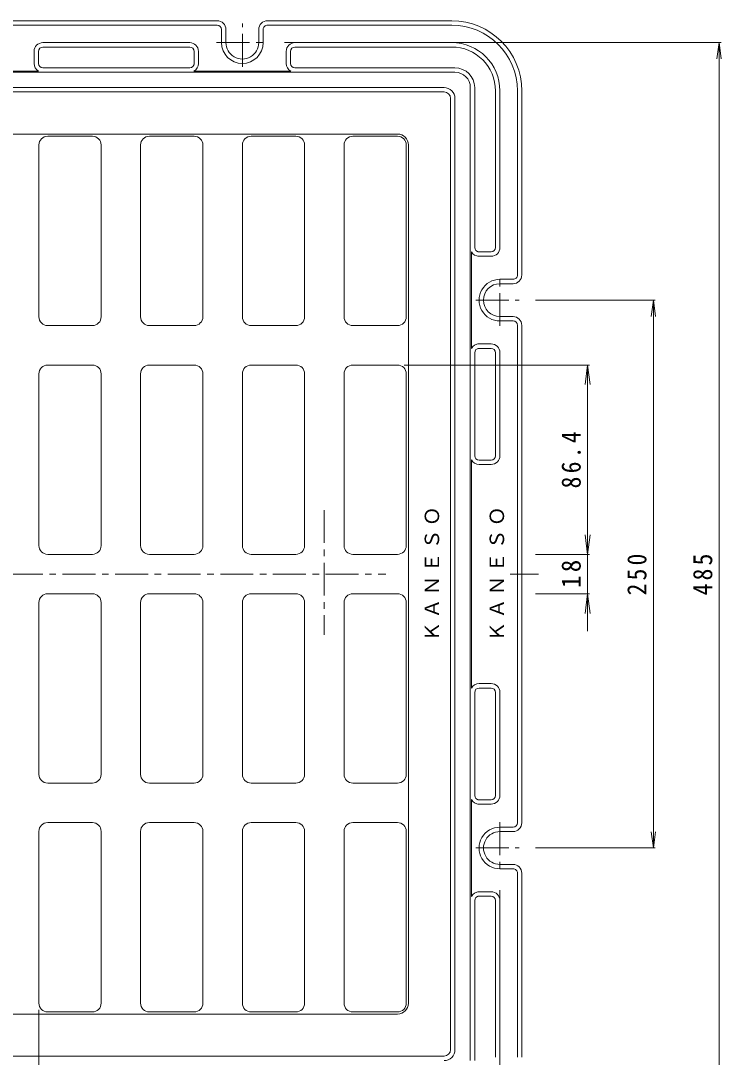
# Model space of a CAD drawing. Units: millimetres, scale not verified. Extents: x -535 to 527, y -404 to 403.
# Drawn here: x -245.8 to 73.8, y -117.8 to 355.2 of the extents above; entities that cross this region are included whole.
import ezdxf

# ---------------------------------------------------------------- set-up
doc = ezdxf.new("R2010")
doc.units = ezdxf.units.MM
doc.header["$LTSCALE"] = 3
doc.linetypes.add('CHAIN1', pattern=[8, 5, -1, 1, -1])
for name, color, linetype, lineweight in [('0-0', 3, 'Continuous', 18), ('0-1', 2, 'Continuous', 18), ('0-2', 6, 'Continuous', 9), ('0-4', 7, 'Continuous', 18)]:
    doc.layers.add(name, color=color, linetype=linetype, lineweight=lineweight)
doc.styles.add('ＭＳ ゴシック', font='')
doc.styles.get('ＭＳ ゴシック').set_extended_font_data('MS Gothic')

msp = doc.modelspace()

# ---------------------------------------------------------------- linework, layer by layer
at = {"layer": '0-0'}
for p, q in [((-52.663, 322.689), (-486.663, 322.689)), ((-49.663, 319.689), (-49.663, -114.311)), ((-73.863, 303.489), (-465.463, 303.489)), ((-237.463, 220.089), (-237.463, 298.489)), ((-213.063, 302.489), (-233.463, 302.489)), ((-209.063, 220.089), (-209.063, 298.489)), ((-191.063, 220.089), (-191.063, 298.489)), ((-166.663, 302.489), (-187.063, 302.489)), ((-162.663, 220.089), (-162.663, 298.489)), ((-144.663, 220.089), (-144.663, 298.489)), ((-120.263, 302.489), (-140.663, 302.489)), ((-116.263, 220.089), (-116.263, 298.489)), ((-98.263, 220.089), (-98.263, 298.489)), ((-73.863, 302.489), (-94.263, 302.489)), ((-69.863, 220.089), (-69.863, 298.489)), ((-68.863, 298.489), (-68.863, -93.111)), ((-213.063, 216.089), (-233.463, 216.089)), ((-166.663, 216.089), (-187.063, 216.089)), ((-120.263, 216.089), (-140.663, 216.089)), ((-73.863, 216.089), (-94.263, 216.089)), ((-237.463, 115.689), (-237.463, 194.089)), ((-213.063, 198.089), (-233.463, 198.089)), ((-209.063, 115.689), (-209.063, 194.089)), ((-191.063, 115.689), (-191.063, 194.089)), ((-166.663, 198.089), (-187.063, 198.089)), ((-162.663, 115.689), (-162.663, 194.089)), ((-144.663, 115.689), (-144.663, 194.089)), ((-120.263, 198.089), (-140.663, 198.089)), ((-116.263, 115.689), (-116.263, 194.089)), ((-98.263, 115.689), (-98.263, 194.089)), ((-73.863, 198.089), (-94.263, 198.089)), ((-69.863, 115.689), (-69.863, 194.089)), ((-213.063, 111.689), (-233.463, 111.689)), ((-166.663, 111.689), (-187.063, 111.689)), ((-120.263, 111.689), (-140.663, 111.689)), ((-73.863, 111.689), (-94.263, 111.689)), ((-213.063, 93.689), (-233.463, 93.689)), ((-166.663, 93.689), (-187.063, 93.689)), ((-120.263, 93.689), (-140.663, 93.689)), ((-73.863, 93.689), (-94.263, 93.689)), ((-237.463, 89.689), (-237.463, 11.289)), ((-209.063, 89.689), (-209.063, 11.289)), ((-191.063, 89.689), (-191.063, 11.289)), ((-162.663, 89.689), (-162.663, 11.289)), ((-144.663, 89.689), (-144.663, 11.289)), ((-116.263, 89.689), (-116.263, 11.289)), ((-98.263, 89.689), (-98.263, 11.289)), ((-69.863, 89.689), (-69.863, 11.289)), ((-213.063, 7.289), (-233.463, 7.289)), ((-166.663, 7.289), (-187.063, 7.289)), ((-120.263, 7.289), (-140.663, 7.289)), ((-73.863, 7.289), (-94.263, 7.289)), ((-213.063, -10.711), (-233.463, -10.711)), ((-166.663, -10.711), (-187.063, -10.711)), ((-120.263, -10.711), (-140.663, -10.711)), ((-73.863, -10.711), (-94.263, -10.711)), ((-237.463, -14.711), (-237.463, -93.111)), ((-209.063, -14.711), (-209.063, -93.111)), ((-191.063, -14.711), (-191.063, -93.111)), ((-162.663, -14.711), (-162.663, -93.111)), ((-144.663, -14.711), (-144.663, -93.111)), ((-116.263, -14.711), (-116.263, -93.111)), ((-98.263, -14.711), (-98.263, -93.111)), ((-69.863, -14.711), (-69.863, -93.111)), ((-73.863, -98.111), (-465.463, -98.111)), ((-213.063, -97.111), (-233.463, -97.111)), ((-166.663, -97.111), (-187.063, -97.111)), ((-120.263, -97.111), (-140.663, -97.111)), ((-73.863, -97.111), (-94.263, -97.111)), ((-52.663, -117.311), (-486.663, -117.311))]:
    msp.add_line(p, q, dxfattribs=at)
at = {"layer": '0-0', "linetype": 'CHAIN1'}
for p, q in [((-466.677, 102.689), (-79.254, 102.689)), ((-22.509, 102.689), (-9.551, 102.689))]:
    msp.add_line(p, q, dxfattribs=at)
at = {"layer": '0-0'}
for centre, radius, start, end in [((-52.663, 319.689), 3, 0, 90), ((-73.863, 298.489), 5, 0, 90), ((-233.463, 298.489), 4, 90, 180), ((-213.063, 298.489), 4, 0, 90), ((-187.063, 298.489), 4, 90, 180), ((-166.663, 298.489), 4, 0, 90), ((-140.663, 298.489), 4, 90, 180), ((-120.263, 298.489), 4, 0, 90), ((-94.263, 298.489), 4, 90, 180), ((-73.863, 298.489), 4, 0, 90), ((-233.463, 220.089), 4, 180, 270), ((-213.063, 220.089), 4, 270, 0), ((-187.063, 220.089), 4, 180, 270), ((-166.663, 220.089), 4, 270, 0), ((-140.663, 220.089), 4, 180, 270), ((-120.263, 220.089), 4, 270, 0), ((-94.263, 220.089), 4, 180, 270), ((-73.863, 220.089), 4, 270, 0), ((-233.463, 194.089), 4, 90, 180), ((-213.063, 194.089), 4, 0, 90), ((-187.063, 194.089), 4, 90, 180), ((-166.663, 194.089), 4, 0, 90), ((-140.663, 194.089), 4, 90, 180), ((-120.263, 194.089), 4, 0, 90), ((-94.263, 194.089), 4, 90, 180), ((-73.863, 194.089), 4, 0, 90), ((-233.463, 115.689), 4, 180, 270), ((-213.063, 115.689), 4, 270, 0), ((-187.063, 115.689), 4, 180, 270), ((-166.663, 115.689), 4, 270, 0), ((-140.663, 115.689), 4, 180, 270), ((-120.263, 115.689), 4, 270, 0), ((-94.263, 115.689), 4, 180, 270), ((-73.863, 115.689), 4, 270, 0), ((-233.463, 89.689), 4, 90, 180), ((-213.063, 89.689), 4, 0, 90), ((-187.063, 89.689), 4, 90, 180), ((-166.663, 89.689), 4, 0, 90), ((-140.663, 89.689), 4, 90, 180), ((-120.263, 89.689), 4, 0, 90), ((-94.263, 89.689), 4, 90, 180), ((-73.863, 89.689), 4, 0, 90), ((-233.463, 11.289), 4, 180, 270), ((-213.063, 11.289), 4, 270, 0), ((-187.063, 11.289), 4, 180, 270), ((-166.663, 11.289), 4, 270, 0), ((-140.663, 11.289), 4, 180, 270), ((-120.263, 11.289), 4, 270, 0), ((-94.263, 11.289), 4, 180, 270), ((-73.863, 11.289), 4, 270, 0), ((-233.463, -14.711), 4, 90, 180), ((-213.063, -14.711), 4, 0, 90), ((-187.063, -14.711), 4, 90, 180), ((-166.663, -14.711), 4, 0, 90), ((-140.663, -14.711), 4, 90, 180), ((-120.263, -14.711), 4, 0, 90), ((-94.263, -14.711), 4, 90, 180), ((-73.863, -14.711), 4, 0, 90), ((-233.463, -93.111), 4, 180, 270), ((-213.063, -93.111), 4, 270, 0), ((-187.063, -93.111), 4, 180, 270), ((-166.663, -93.111), 4, 270, 0), ((-140.663, -93.111), 4, 180, 270), ((-120.263, -93.111), 4, 270, 0), ((-94.263, -93.111), 4, 180, 270), ((-73.863, -93.111), 4, 270, 0), ((-73.863, -93.111), 5, 270, 0), ((-52.663, -114.311), 3, 270, 0)]:
    msp.add_arc(centre, radius, start, end, dxfattribs=at)
at = {"layer": '0-1'}
for p, q in [((-156.163, 355.189), (-383.163, 355.189)), ((-133.163, 355.189), (-49.163, 355.189)), ((-156.163, 353.189), (-383.163, 353.189)), ((-154.163, 351.189), (-154.163, 345.189)), ((-152.163, 345.189), (-152.163, 351.189)), ((-137.163, 345.189), (-137.163, 351.189)), ((-135.163, 351.189), (-135.163, 345.189)), ((-133.163, 353.189), (-49.163, 353.189)), ((-239.663, 335.689), (-239.663, 341.189)), ((-237.663, 335.689), (-237.663, 341.189)), ((-168.663, 345.189), (-235.663, 345.189)), ((-235.663, 343.189), (-168.663, 343.189)), ((-166.663, 335.189), (-166.663, 341.189)), ((-164.663, 341.189), (-164.663, 335.189)), ((-124.663, 341.189), (-124.663, 335.689)), ((-122.663, 335.689), (-122.663, 341.189)), ((-120.663, 345.189), (-49.163, 345.189)), ((-49.163, 343.189), (-120.663, 343.189)), ((-491.663, 331.689), (-47.663, 331.689)), ((-301.727, 332.189), (-237.599, 332.189)), ((-168.663, 333.689), (-235.663, 333.689)), ((-122.599, 332.189), (-166.726, 332.189)), ((-120.663, 333.689), (-47.663, 333.689)), ((-52.663, 324.689), (-486.663, 324.689)), ((-40.663, 324.689), (-40.662, 102.689)), ((-38.663, 251.689), (-38.663, 324.689)), ((-29.163, 323.189), (-29.163, 251.689)), ((-27.163, 251.689), (-27.163, 323.189)), ((-19.163, 239.189), (-19.163, 323.189)), ((-17.163, 239.189), (-17.163, 323.189)), ((-47.663, -114.311), (-47.663, 319.689)), ((-40.163, 249.753), (-40.163, 205.626)), ((-37.163, 249.689), (-31.163, 249.689)), ((-31.163, 247.689), (-37.163, 247.689)), ((-21.163, 237.189), (-27.163, 237.189)), ((-27.163, 235.189), (-21.163, 235.189)), ((-27.163, 220.189), (-21.163, 220.189)), ((-21.163, 218.189), (-27.163, 218.189)), ((-19.162, 102.689), (-19.163, 216.189)), ((-17.162, 102.689), (-17.163, 216.189)), ((-38.663, 203.689), (-38.663, 156.689)), ((-31.163, 207.689), (-37.163, 207.689)), ((-37.163, 205.689), (-31.163, 205.689)), ((-29.163, 203.689), (-29.163, 156.689)), ((-27.163, 156.689), (-27.163, 203.689)), ((-40.163, 50.625), (-40.163, 154.753)), ((-36.663, 154.689), (-31.162, 154.689)), ((-36.663, 152.689), (-31.162, 152.689)), ((-40.663, -119.311), (-40.662, 102.689)), ((-19.162, 102.689), (-19.163, -10.811)), ((-17.162, 102.689), (-17.163, -10.811)), ((-36.663, 52.689), (-31.162, 52.689)), ((-38.663, 1.689), (-38.663, 48.689)), ((-36.663, 50.689), (-31.162, 50.689)), ((-29.163, 1.689), (-29.163, 48.689)), ((-27.163, 48.689), (-27.163, 1.689)), ((-40.163, -44.374), (-40.163, -0.247)), ((-37.163, -0.311), (-31.163, -0.311)), ((-31.163, -2.311), (-37.163, -2.311)), ((-21.163, -12.811), (-27.163, -12.811)), ((-27.163, -14.811), (-21.163, -14.811)), ((-27.163, -29.811), (-21.163, -29.811)), ((-21.163, -31.811), (-27.163, -31.811)), ((-19.163, -33.811), (-19.163, -117.811)), ((-17.163, -33.811), (-17.163, -117.811)), ((-31.163, -42.311), (-37.163, -42.311)), ((-38.663, -46.311), (-38.663, -119.311)), ((-37.163, -44.311), (-31.163, -44.311)), ((-29.163, -117.811), (-29.163, -46.311)), ((-27.163, -46.311), (-27.163, -117.811))]:
    msp.add_line(p, q, dxfattribs=at)
at = {"layer": '0-1', "linetype": 'CHAIN1'}
for p, q in [((-144.663, 334.214), (-144.663, 353.949)), ((-156.416, 345.189), (-132.921, 345.189)), ((-27.163, 215.936), (-27.163, 239.431)), ((-38.137, 227.689), (-18.403, 227.689)), ((-27.163, -10.558), (-27.163, -34.053)), ((-38.137, -22.311), (-18.403, -22.311))]:
    msp.add_line(p, q, dxfattribs=at)
at = {"layer": '0-1'}
for centre, radius, start, end in [((-156.163, 351.189), 4, 0, 90), ((-133.163, 351.189), 4, 90, 180), ((-49.163, 323.189), 32, 0.00009, 90), ((-156.163, 351.189), 2, 0.00024, 90), ((-133.163, 351.189), 2, 90, 180.00024), ((-49.163, 323.189), 30, 0.00011, 90), ((-235.663, 341.189), 4, 90, 180), ((-235.663, 341.189), 2, 90, 180), ((-168.663, 341.189), 4, 0, 90), ((-168.663, 341.189), 2, 0, 90), ((-144.663, 345.189), 9.5, 180.00032, 0.00032), ((-144.663, 345.189), 7.5, 180.00034, 0.00034), ((-120.663, 341.189), 4, 90, 180), ((-120.663, 341.189), 2, 90, 180), ((-49.163, 323.189), 22, 0.00014, 90), ((-49.163, 323.189), 20, 0.00012, 90), ((-235.663, 335.689), 4, 180, 241.04996), ((-235.663, 335.689), 2, 180, 270), ((-168.663, 335.689), 2, 270, 0), ((-168.663, 335.689), 4, 298.95522, 0), ((-120.663, 335.689), 4, 180, 241.04478), ((-120.663, 335.689), 2, 180.00024, 270), ((-47.663, 324.689), 9, 0.00006, 90), ((-47.663, 324.689), 7, 0.00014, 90), ((-52.663, 319.689), 5, 0, 90), ((-36.663, 251.689), 2, 180, 270), ((-31.163, 251.689), 2, 270, 0), ((-31.163, 251.689), 4, 270, 0), ((-36.663, 251.689), 4, 208.95522, 270), ((-27.163, 227.689), 9.5, 89.99989, 269.99989), ((-21.163, 239.189), 2, 269.99976, 0), ((-21.163, 239.189), 4, 270, 0), ((-27.163, 227.689), 7.5, 89.99994, 269.99994), ((-21.163, 216.189), 4, 0, 90), ((-21.163, 216.189), 2, 0, 89.99976), ((-36.663, 203.689), 4, 90, 151.04478), ((-36.663, 203.689), 2, 90, 180), ((-31.163, 203.689), 4, 0, 90), ((-31.163, 203.689), 2, 0, 90), ((-36.663, 156.689), 2, 180, 270), ((-31.162, 156.689), 2, 270, 0), ((-31.162, 156.689), 4, 270, 0), ((-36.663, 156.689), 4, 208.95004, 270), ((-36.663, 48.689), 4, 90, 151.04996), ((-31.162, 48.689), 4, 0, 90), ((-36.663, 48.689), 2, 90, 180), ((-31.162, 48.689), 2, 0, 90), ((-36.663, 1.689), 2, 180, 270), ((-31.163, 1.689), 2, 270, 0), ((-31.163, 1.689), 4, 270, 0), ((-36.663, 1.689), 4, 208.95522, 270), ((-27.163, -22.311), 9.5, 90.00011, 270.00011), ((-21.163, -10.811), 4, 270, 0), ((-21.163, -10.811), 2, 270.00024, 0), ((-27.163, -22.311), 7.5, 90.00006, 270.00006), ((-21.163, -33.811), 4, 0, 90), ((-21.163, -33.811), 2, 0, 90.00024), ((-36.663, -46.311), 4, 90, 151.04478), ((-31.163, -46.311), 4, 0, 90), ((-36.663, -46.311), 2, 90, 180), ((-31.163, -46.311), 2, 0, 90), ((-52.663, -114.311), 5, 270, 0)]:
    msp.add_arc(centre, radius, start, end, dxfattribs=at)
at = {"layer": '0-2', "linetype": 'CHAIN1'}
msp.add_line((-107.263, 131.88), (-107.263, 74.917), dxfattribs=at)
at = {"layer": '0-4'}
for p, q in [((-125.421, 345.189), (73.738, 345.189)), ((72.838, 345.189), (71.859, 337.753)), ((72.838, -139.811), (72.838, 345.189)), ((72.838, 345.189), (73.817, 337.753)), ((-10.903, 227.689), (43.737, 227.689)), ((42.837, 227.689), (41.858, 220.253)), ((42.837, -22.311), (42.837, 227.689)), ((42.837, 227.689), (43.816, 220.253)), ((-70.863, 198.089), (13.738, 198.089)), ((12.838, 198.089), (11.663, 189.166)), ((12.838, 76.599), (12.838, 198.089)), ((12.838, 198.089), (14.012, 189.166)), ((12.838, 111.689), (11.663, 120.612)), ((12.838, 111.689), (14.012, 120.612)), ((-10.878, 111.689), (13.738, 111.689)), ((-10.878, 93.689), (13.738, 93.689)), ((12.838, 93.689), (11.663, 84.766)), ((12.838, 93.689), (14.012, 84.766)), ((42.837, -22.311), (41.858, -14.875)), ((42.837, -22.311), (43.816, -14.875)), ((-10.903, -22.311), (43.737, -22.311)), ((-27.163, -41.553), (-27.163, -240.711)), ((-237.463, -96.111), (-237.463, -180.711))]:
    msp.add_line(p, q, dxfattribs=at)

# ---------------------------------------------------------------- texts
at = {"layer": '0-0', "color": 7, "insert": (-54.763, 71.939), "char_height": 6.598, "attachment_point": 7, "rotation": 90, "style": 'ＭＳ ゴシック'}
msp.add_mtext('\\T1.17;ＫＡＮＥＳＯ', dxfattribs=at)
at = {"layer": '0-1', "color": 7, "insert": (-25.14, 71.939), "char_height": 6.598, "attachment_point": 7, "rotation": 90, "style": 'ＭＳ ゴシック'}
msp.add_mtext('\\T1.17;ＫＡＮＥＳＯ', dxfattribs=at)
at = {"layer": '0-4', "color": 2, "char_height": 8.798, "attachment_point": 7, "rotation": 90, "style": 'ＭＳ ゴシック'}
for s, insert in [('\\T1.28;\\W0.9;86.4', (9.838, 141.764)), ('\\T1.27;\\W0.9;250', (39.837, 92.939)), ('\\T1.27;\\W0.9;485', (69.838, 92.939)), ('\\T1.27;\\W0.95;18', (9.838, 96.314))]:
    msp.add_mtext(s, dxfattribs=dict(at, insert=insert))

doc.saveas('drawing.dxf')
